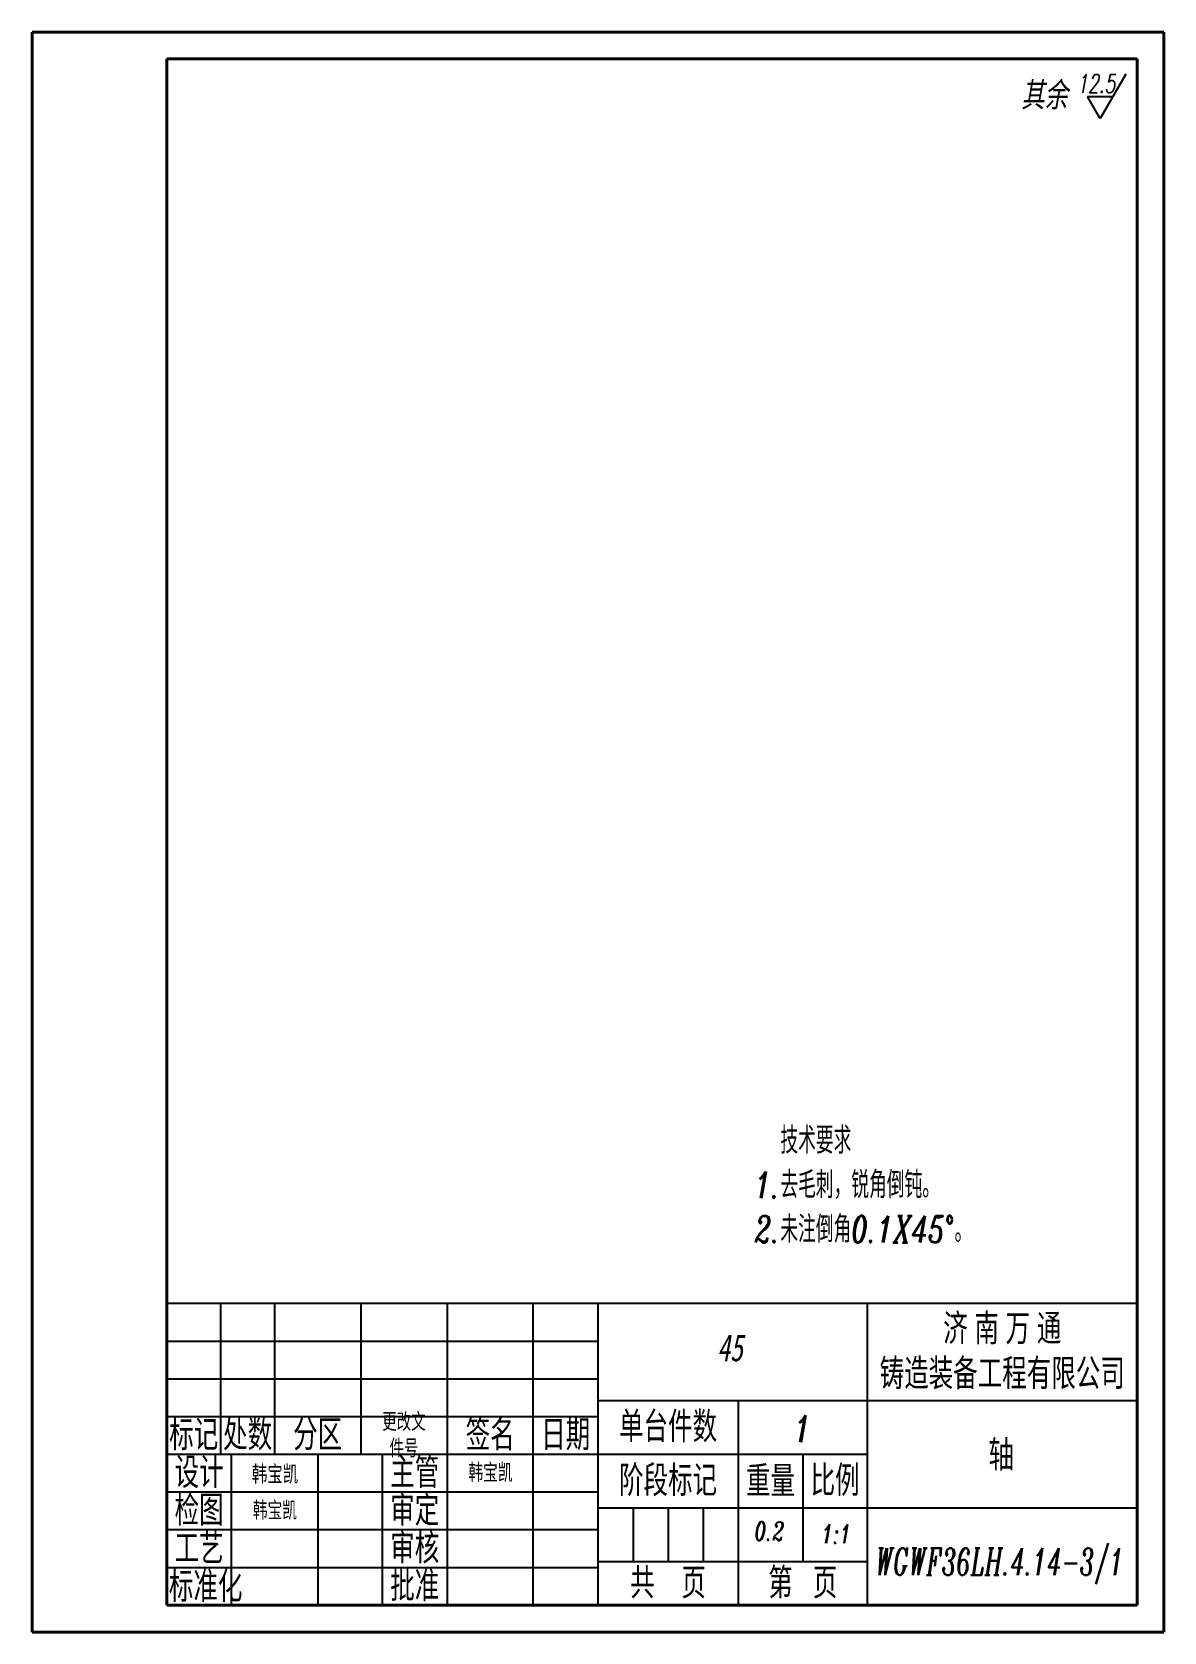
# Model space of a CAD drawing. Header units: millimetres. Extents: x 1029685 to 2160558, y -612394 to -232818.
# Drawn here: x 2160432.4 to 2160558.4, y -428892.5 to -428714.3 of the extents above.
import ezdxf
from ezdxf.enums import TextEntityAlignment as Align

# ---------------------------------------------------------------- set-up
doc = ezdxf.new("R2010")
doc.units = ezdxf.units.MM
doc.header["$LTSCALE"] = 5
doc.layers.add('$TD_AUDIT_GENERATED_(71C17)', color=7, linetype='Continuous', lineweight=40)
doc.layers.add('$TD_AUDIT_GENERATED_(71C18)', color=4, linetype='Continuous')
doc.layers.add('$TD_AUDIT_GENERATED_(71C19)', color=3, linetype='Continuous')
doc.styles.add('$TD_AUDIT_GENERATED_(68)', font='', dxfattribs={"width": 0.667})
doc.styles.add('$TD_AUDIT_GENERATED_(71C1D)', font='italic.shx', dxfattribs={"width": 0.7})
doc.styles.add('$TD_AUDIT_GENERATED_(71C1E)', font='', dxfattribs={"width": 0.7, "oblique": 10})
doc.styles.get('$TD_AUDIT_GENERATED_(68)').set_extended_font_data('FangSong_GB2312')
doc.styles.get('$TD_AUDIT_GENERATED_(71C1E)').set_extended_font_data('SimSun')

# ---------------------------------------------------------------- blocks, each defined once
blk = doc.blocks.new('$TD_AUDIT_GENERATED_(71B81)')
at = {"layer": '$TD_AUDIT_GENERATED_(71C17)'}
blk.add_line((-180, 56), (-180, 0), dxfattribs=at)
at = {"layer": '$TD_AUDIT_GENERATED_(71C18)'}
for p, q in [((0, 56), (-180, 56)), ((-170, 56), (-170, 28)), ((-160, 56), (-160, 28)), ((-144, 56), (-144, 28)), ((-128, 56), (-128, 0)), ((-112, 0), (-112, 56)), ((-100, 56), (-100, 0)), ((-50, 0), (-50, 56)), ((-180, 49), (-100, 49)), ((-180, 42), (-100, 42)), ((-100, 38), (0, 38)), ((-74, 38), (-74, 0)), ((-180, 35), (-100, 35)), ((-180, 28), (-50, 28)), ((-168, 0), (-168, 28)), ((-152, 28), (-152, 0)), ((-140, 0), (-140, 28)), ((-62, 28), (-62, 8)), ((-180, 21), (-100, 21)), ((0, 18), (-100, 18)), ((-93.5, 18), (-93.5, 8)), ((-87, 18), (-87, 8)), ((-80.5, 18), (-80.5, 8)), ((-180, 14), (-100, 14)), ((-50, 0), (-50, 9)), ((-180, 7), (-100, 7)), ((-50, 8), (-100, 8))]:
    blk.add_line(p, q, dxfattribs=at)
at = {"layer": '$TD_AUDIT_GENERATED_(71C18)', "attachment_point": 5, "style": '$TD_AUDIT_GENERATED_(68)'}
for s, insert, char_height, width in [('\\M+5BCC3{\\f\uffbfﾬￌﾣﾤ_GB2312|b0|i0|c134|p49; }\\M+5C4CF{\\f\uffbfﾬￌﾣﾤ_GB2312|b0|i0|c134|p49; }\\M+5CDF2{\\f\uffbfﾬￌﾣﾤ_GB2312|b0|i0|c134|p49; }\\M+5CDA8{\\f\uffbfﾬￌﾣﾤ_GB2312|b0|i0|c134|p49;\\P}\\M+5D6FD\\M+5D4EC\\M+5D7B0\\M+5B1B8\\M+5B9A4\\M+5B3CC\\M+5D3D0\\M+5CFDE\\M+5B9AB\\M+5CBBE', (-25, 47), 5, 50), ('{\\fSimSun|b0|i0|c134|p2;\\M+5B8FC\\M+5B8C4\\M+5CEC4\\M+5BCFE\\M+5BAC5}', (-136, 31.5), 2.9493, 10), ('{\\f\uffbfﾬￌﾣﾤ_GB2312|b0|i0|c134|p49;\\M+5B5A5\\M+5CCA8\\M+5BCFE\\M+5CAFD}', (-87, 33), 5, 26), ('{\\f\uffbfﾬￌﾣﾤ_GB2312|b0|i0|c134|p49;\\M+5B1EA\\M+5BCC7}', (-175, 31.5), 5, 10), ('{\\f\uffbfﾬￌﾣﾤ_GB2312|b0|i0|c134|p49;\\M+5B4A6\\M+5CAFD}', (-165, 31.5), 5, 10), ('{\\f\uffbfﾬￌﾣﾤ_GB2312|b0|i0|c134|p49;\\M+5B7D6\\M+5C7F8}', (-152, 31.5), 5, 10), ('{\\f\uffbfﾬￌﾣﾤ_GB2312|b0|i0|c134|p49;\\M+5C7A9\\M+5C3FB}', (-120, 31.5), 5, 10), ('{\\f\uffbfﾬￌﾣﾤ_GB2312|b0|i0|c134|p49;\\M+5C8D5\\M+5C6DA}', (-106, 31.5), 5, 10), ('{\\f\uffbfﾬￌﾣﾤ_GB2312|b0|i0|c134|p49;\\M+5C9E8\\M+5BCC6}', (-174, 24.5), 5, 10), ('{\\f\uffbfﾬￌﾣﾤ_GB2312|b0|i0|c134|p49;\\M+5D6F7\\M+5B9DC}', (-134, 24.5), 5, 10), ('{\\fSimSun|b0|i0|c134|p2;\\M+5BAAB\\M+5B1A6\\M+5BFAD}', (-119.94, 24.5), 3, 10), ('{\\f\uffbfﾬￌﾣﾤ_GB2312|b0|i0|c134|p49;\\M+5BDD7\\M+5B6CE\\M+5B1EA\\M+5BCC7}', (-87, 23), 5, 26), ('{\\f\uffbfﾬￌﾣﾤ_GB2312|b0|i0|c134|p49;\\M+5D6D8\\M+5C1BF}', (-68, 23), 5, 12), ('{\\f\uffbfﾬￌﾣﾤ_GB2312|b0|i0|c134|p49;\\M+5B1C8\\M+5C0FD}', (-56, 23), 5, 12), ('{\\f\uffbfﾬￌﾣﾤ_GB2312|b0|i0|c134|p49;\\M+5BCEC\\M+5CDBC}', (-174, 17.5), 5, 10), ('{\\f\uffbfﾬￌﾣﾤ_GB2312|b0|i0|c134|p49;\\M+5C9F3\\M+5B6A8}', (-134, 17.5), 5, 10), ('{\\fSimSun|b0|i0|c134|p2;\\M+5BAAB\\M+5B1A6\\M+5BFAD}', (-159.94, 17.5), 3, 10), ('{\\f\uffbfﾬￌﾣﾤ_GB2312|b0|i0|c134|p49;\\M+5B9A4\\M+5D2D5}', (-174, 10.5), 5, 16), ('{\\f\uffbfﾬￌﾣﾤ_GB2312|b0|i0|c134|p49;\\M+5C9F3\\M+5BACB}', (-134, 10.5), 5, 10), ('\\M+5B1EA\\M+5D7BC\\M+5BBAF', (-172.79, 3.35), 5, 16.875), ('{\\f\uffbfﾬￌﾣﾤ_GB2312|b0|i0|c134|p49;\\M+5C5FA\\M+5D7BC}', (-134, 3.5), 5, 10), ('{\\f\uffbfﾬￌﾣﾤ_GB2312|b0|i0|c134|p49;\\M+5B9B2    \\M+5D2B3}', (-87, 4), 5, 26), ('{\\f\uffbfﾬￌﾣﾤ_GB2312|b0|i0|c134|p49;\\M+5B5DA   \\M+5D2B3}', (-62, 4), 5, 24)]:
    blk.add_mtext(s, dxfattribs=dict(at, insert=insert, char_height=char_height, width=width))
at = {"layer": '$TD_AUDIT_GENERATED_(71C18)', "style": '$TD_AUDIT_GENERATED_(68)', "width": 0.667, "flags": 8}
blk.add_attdef('材料', (-93.31, 44.19), '', height=5, dxfattribs=at)
for tag, p in [('Q', (-75.49, 47.76)), ('M', (-62, 32.74)), ('名称', (-25.19, 28)), ('姓名', (-159.93, 24.36)), ('DATA', (-146.06, 24.09)), ('姓名', (-159.93, 17.36)), ('DATA', (-146.06, 17.09)), ('KG', (-68.19, 13.73)), ('Y', (-55.74, 13.18)), ('姓名', (-119.93, 10.36)), ('DATA', (-106.06, 10.09)), ('N', (-25.47, 8.06)), ('姓名', (-119.93, 3.36)), ('Z', (-87.28, 3.77)), ('X', (-62.27, 3.67)), ('DATA', (-106.06, 3.09))]:
    blk.add_attdef(tag, text='', height=5, dxfattribs=at).set_placement(p, align=Align.MIDDLE_CENTER)
blk = doc.blocks.new('ra')
at = {"layer": '$TD_AUDIT_GENERATED_(71C19)'}
for p, q in [((3.5, 6.06), (0, 0)), ((-1.75, 3.03), (1.75, 3.03)), ((0, 0), (-1.75, 3.03))]:
    blk.add_line(p, q, dxfattribs=at)
at = {"layer": '$TD_AUDIT_GENERATED_(71C19)', "style": '$TD_AUDIT_GENERATED_(71C1D)', "width": 0.7}
blk.add_attdef('RA', (-3.2, 3.54), '', height=2.5, dxfattribs=at)

msp = doc.modelspace()

# ---------------------------------------------------------------- linework, layer by layer
at = {"layer": '$TD_AUDIT_GENERATED_(71C17)'}
for p, q in [((2160432.43, -428714.28), (2160558.43, -428714.28)), ((2160432.43, -428892.48), (2160432.43, -428714.28)), ((2160558.43, -428714.28), (2160558.43, -428892.48)), ((2160447.43, -428717.28), (2160555.43, -428717.28)), ((2160447.43, -428889.48), (2160447.43, -428717.28)), ((2160555.43, -428717.28), (2160555.43, -428889.48)), ((2160555.43, -428889.48), (2160447.43, -428889.48)), ((2160558.43, -428892.48), (2160432.43, -428892.48))]:
    msp.add_line(p, q, dxfattribs=at)

# ---------------------------------------------------------------- block references
at = {"layer": '$TD_AUDIT_GENERATED_(71C17)', "xscale": 0.814569939184002, "yscale": 0.814569939184002, "zscale": 0.814569939184002}
msp.add_blockref('ra', (2160551.33, -428723.92), dxfattribs=at).add_auto_attribs({'RA': '12.5'})
at = {"layer": '$TD_AUDIT_GENERATED_(71C19)'}
ref = msp.add_blockref('$TD_AUDIT_GENERATED_(71B81)', (2160555.43, -428889.48), dxfattribs=dict(at, xscale=0.6, yscale=0.6, zscale=0.6))
ref.add_attrib('名称', '轴', dxfattribs={"layer": '$TD_AUDIT_GENERATED_(71C18)', "height": 3, "style": '$TD_AUDIT_GENERATED_(71C1E)', "oblique": 0.1745, "width": 0.7, "flags": 8}).set_placement((2160540.32, -428872.68), align=Align.MIDDLE_CENTER)
ref.add_attrib('N', 'WGWF36LH.4.14-3/1', dxfattribs={"layer": '$TD_AUDIT_GENERATED_(71C18)', "height": 3, "style": '$TD_AUDIT_GENERATED_(71C1D)', "width": 0.6, "flags": 8}).set_placement((2160540.15, -428884.64), align=Align.MIDDLE_CENTER)
ref.add_attrib('Q', '45', dxfattribs={"layer": '$TD_AUDIT_GENERATED_(71C18)', "height": 3, "style": '$TD_AUDIT_GENERATED_(71C1E)', "oblique": 10, "width": 0.7, "flags": 8}).set_placement((2160510.14, -428860.82), align=Align.MIDDLE_CENTER)
ref.add_attrib('M', '1', dxfattribs={"layer": '$TD_AUDIT_GENERATED_(71C18)', "height": 3, "style": '$TD_AUDIT_GENERATED_(71C1D)', "width": 0.7, "flags": 8}).set_placement((2160518.23, -428869.83), align=Align.MIDDLE_CENTER)
ref.add_attrib('KG', '0.2', dxfattribs={"layer": '$TD_AUDIT_GENERATED_(71C18)', "height": 2.1, "style": '$TD_AUDIT_GENERATED_(71C1D)', "width": 0.7, "flags": 8}).set_placement((2160514.52, -428881.24), align=Align.MIDDLE_CENTER)
ref.add_attrib('Y', '1:1', dxfattribs={"layer": '$TD_AUDIT_GENERATED_(71C18)', "height": 2.1, "style": '$TD_AUDIT_GENERATED_(71C1D)', "width": 0.7, "flags": 8}).set_placement((2160521.99, -428881.57), align=Align.MIDDLE_CENTER)
ref.add_attrib('姓名', '韩宝凯', dxfattribs={"layer": '$TD_AUDIT_GENERATED_(71C18)', "height": 1.8, "style": '$TD_AUDIT_GENERATED_(71C1E)', "oblique": 0.1745, "width": 0.7, "flags": 8}).set_placement((2160459.48, -428874.86), align=Align.MIDDLE_CENTER)

# ---------------------------------------------------------------- texts
at = {"layer": '$TD_AUDIT_GENERATED_(71C19)', "color": 6, "insert": (2160542.57, -428719.9), "char_height": 2.7113, "width": 439.1038, "attachment_point": 1, "style": '$TD_AUDIT_GENERATED_(71C1E)'}
msp.add_mtext('\\M+5C6E4\\M+5D3E0', dxfattribs=at)
at = {"layer": '$TD_AUDIT_GENERATED_(71C19)', "color": 3, "insert": (2160512.88, -428842.69), "char_height": 2.9694, "width": 36.892, "attachment_point": 4, "style": '$TD_AUDIT_GENERATED_(71C1D)'}
msp.add_mtext('  {\\Faxtxt,hzdx|c134;\\M+5BCBC\\M+5CAF5\\M+5D2AA\\M+5C7F3}\\P1.{\\Faxtxt,hzdx|c134;\\M+5C8A5\\M+5C3AB\\M+5B4CC\\M+5A3AC\\M+5C8F1\\M+5BDC7\\M+5B5B9\\M+5B6DB\\M+5A1A3}\\P2.{\\Faxtxt,hzdx|c134;\\M+5CEB4\\M+5D7A2\\M+5B5B9\\M+5BDC7}0.1X45%%D{\\Faxtxt,hzdx|c134;\\M+5A1A3}', dxfattribs=at)

doc.saveas('drawing.dxf')
